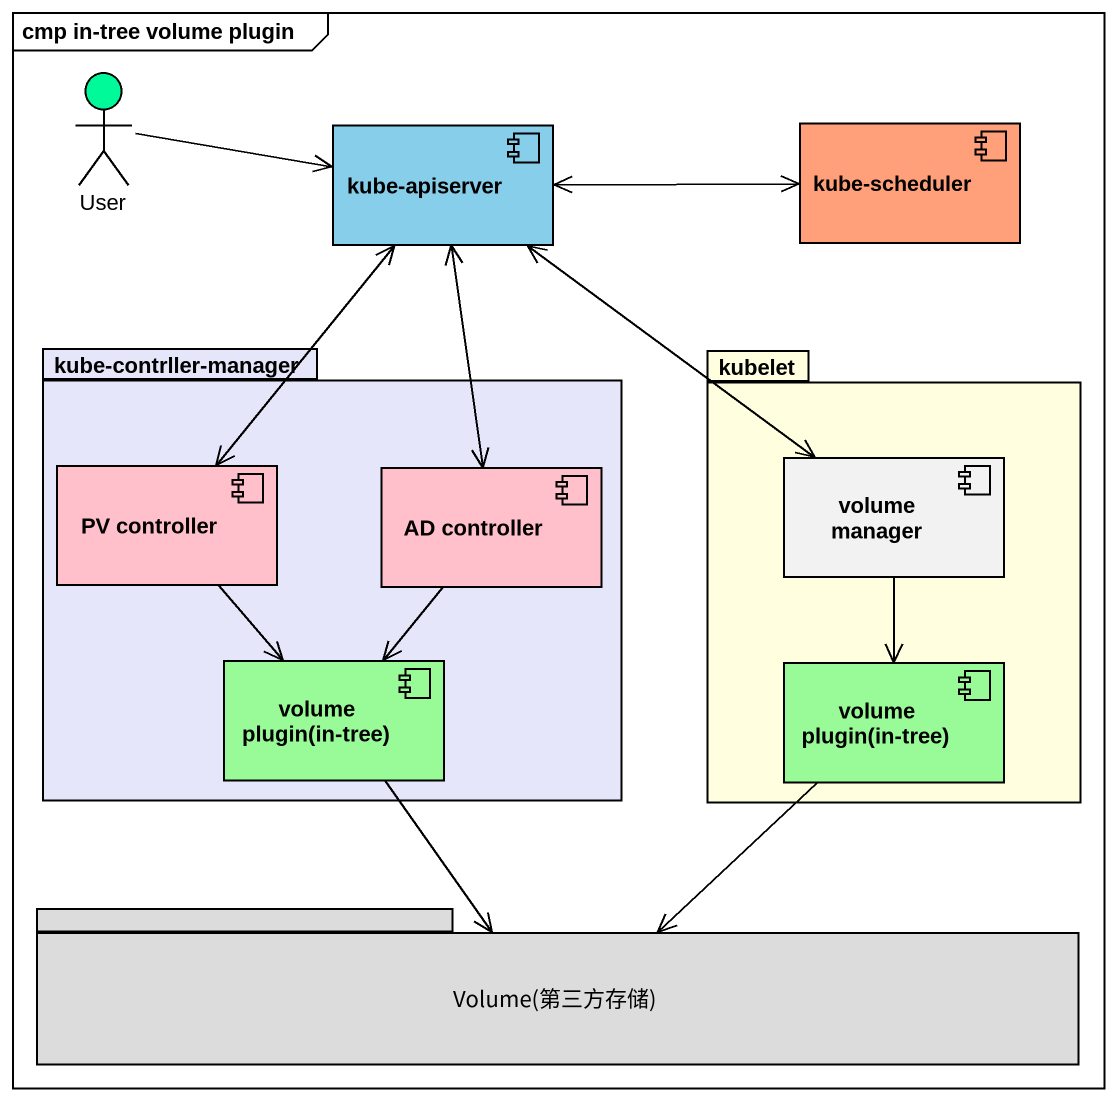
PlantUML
@startuml
mainframe cmp in-tree volume plugin
actor User #00FA9A
component "kube-apiserver" as kube_apiserver #87CEEB
component "kube-scheduler" as kube_scheduler #FFA07A
package "kube-contrller-manager" as kube_contrller_manager #E6E6FA {
  component "PV controller" as PV_controller #FFC0CB
  component "AD controller" as AD_controller #FFC0CB
  component "volume plugin(in-tree)" as volume_plugin_in_tree #98FB98
}
package kubelet #FFFFE0 {
  component "volume manager" as volume_manager
  component "volume plugin(in-tree)" as volume_plugin_in_tree_2 #98FB98
}
package "Volume(第三方存储)" as Volume_第三方存储 #DCDCDC {
}
User -right-> kube_apiserver
kube_apiserver <-right-> kube_scheduler
kube_apiserver <--> PV_controller
kube_apiserver <--> AD_controller
kube_apiserver <--> volume_manager
PV_controller --> volume_plugin_in_tree
AD_controller --> volume_plugin_in_tree
volume_manager --> volume_plugin_in_tree_2
volume_plugin_in_tree --> Volume_第三方存储
volume_plugin_in_tree_2 --> Volume_第三方存储
@enduml
